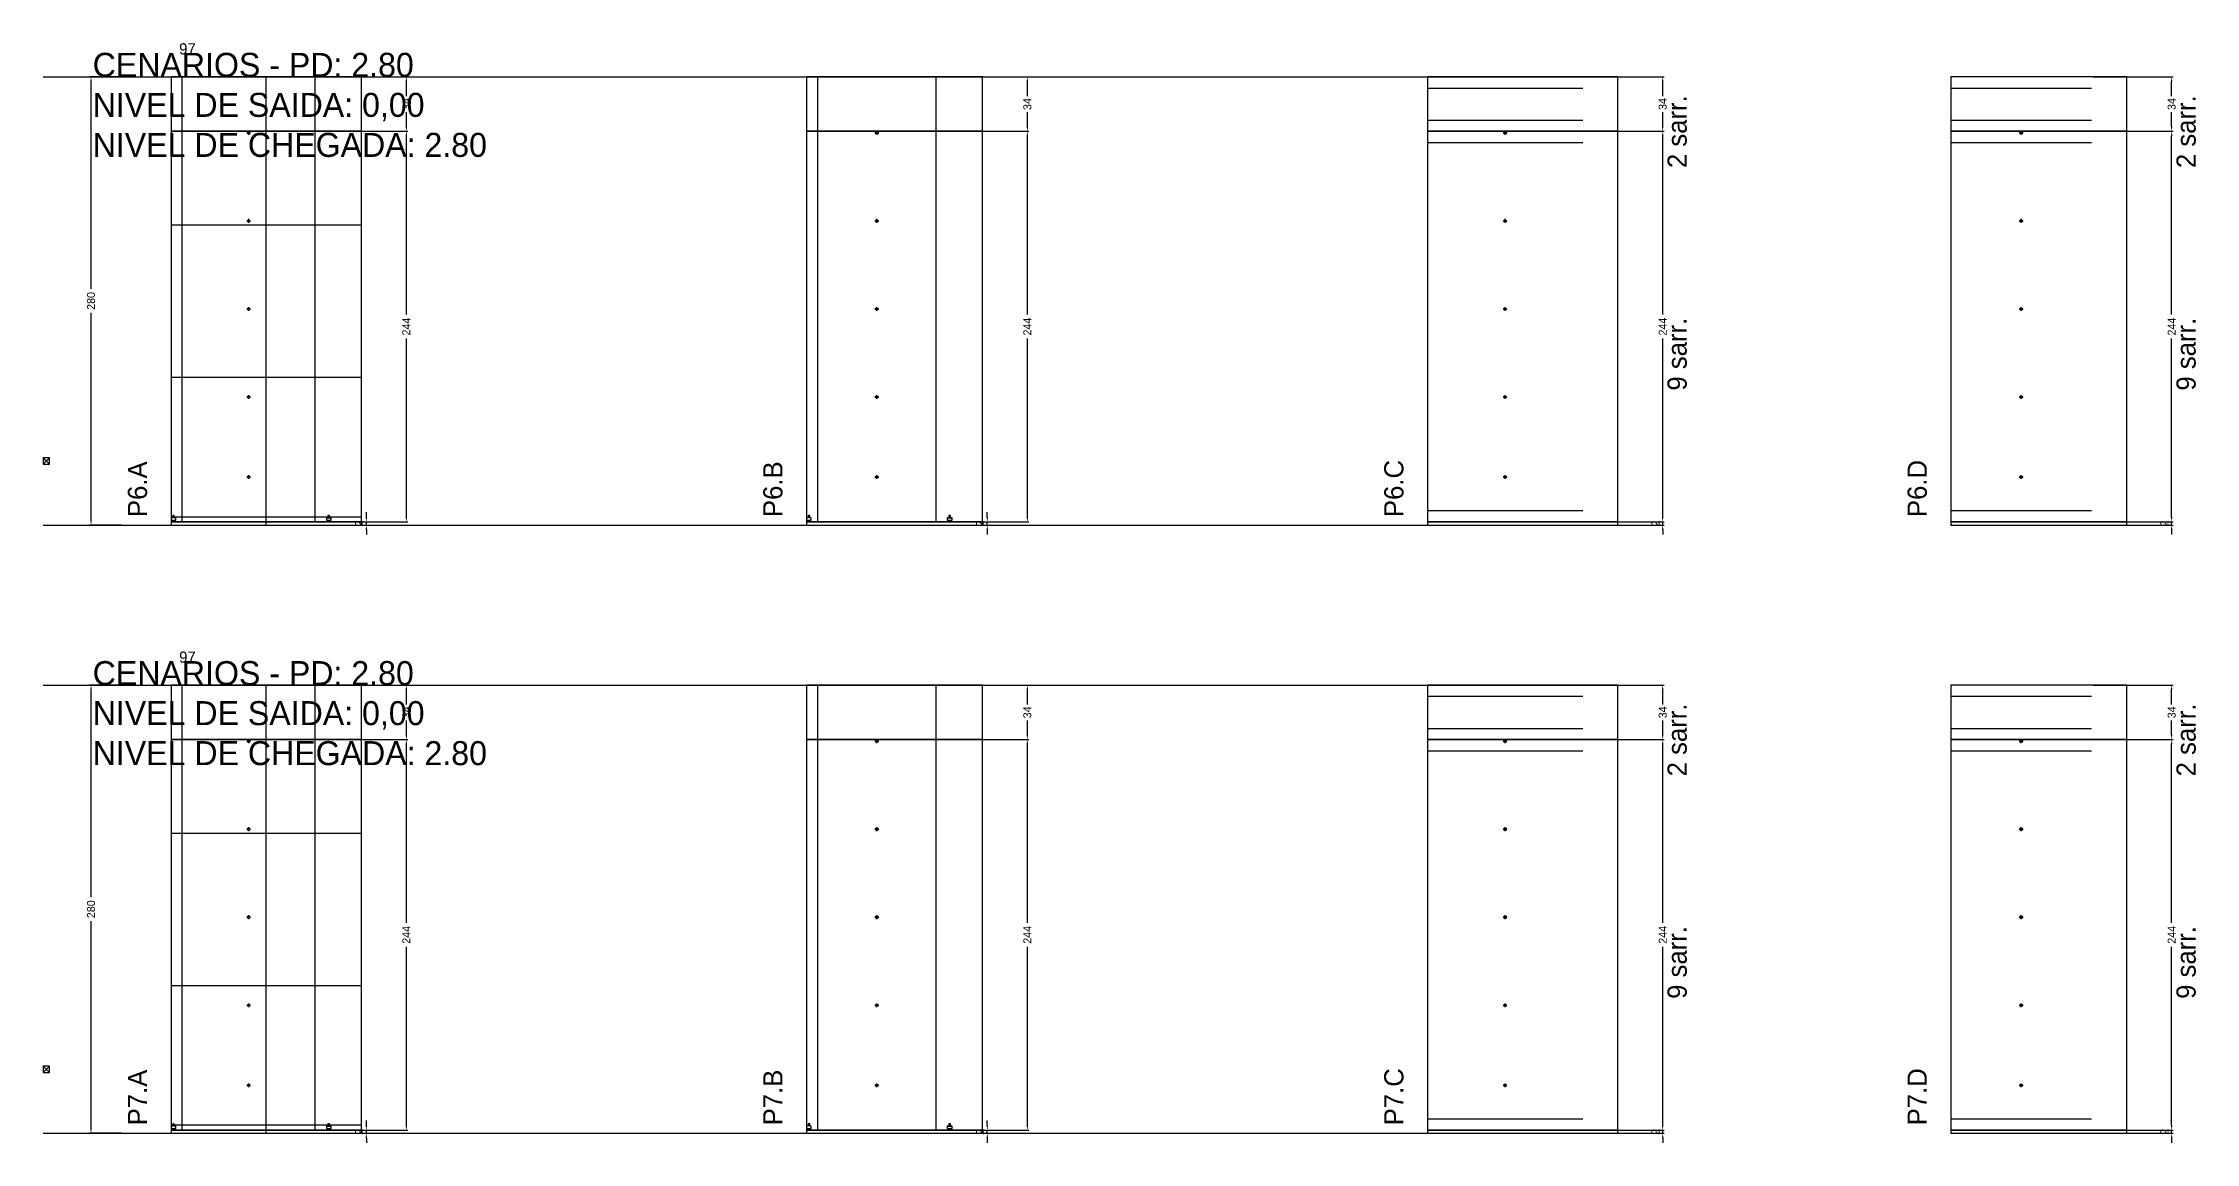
# Model space of a CAD drawing. Header units: centimetres. Extents: x -10500 to 4141, y -7986 to 295.
# Drawn here: x -7000 to -5655, y -2666 to -1979 of the extents above; entities that cross this region are included whole.
import ezdxf

# ---------------------------------------------------------------- set-up
doc = ezdxf.new("R2010")
doc.units = ezdxf.units.CM
doc.linetypes.add('DASHED', pattern=[2, -2])
for name, color, linetype in [('COTA', 241, 'Continuous'), ('COTAS FURACAO', 16, 'Continuous'), ('Madeira', 30, 'Continuous'), ('NOMENCLATURA', 7, 'Continuous'), ('Nível', 160, 'Continuous'), ('Painéis', 200, 'Continuous'), ('Perfil Metálico', 150, 'Continuous'), ('SARR_2.2x7', 40, 'Continuous'), ('SARRAFO DE PRESSAO', 200, 'Continuous'), ('texto', 7, 'Continuous')]:
    doc.layers.add(name, color=color, linetype=linetype)
doc.dimstyles.new('PAINEL-NOVA', dxfattribs={"dimtxt": 5, "dimasz": 3, "dimexe": 1, "dimexo": 1, "dimgap": 1, "dimtad": 1, "dimcen": 2.5, "dimazin": 3, "dimtfac": 1, "dimtmove": 0, "dimatfit": 3})

# ---------------------------------------------------------------- blocks, each defined once
blk = doc.blocks.new('_CLOSEDFILLED')
at = {"color": 0, "linetype": 'BYBLOCK'}
blk.add_solid([(-1, 0.16), (0, 0), (-1, -0.16)], dxfattribs=at)
blk = doc.blocks.new('*D131')
for p, q in [((-6951, -2000), (-6971, -2000)), ((-6970, -2132.5), (-6970, -2003)), ((-6970, -2277), (-6970, -2147.5)), ((-6951, -2280), (-6971, -2280))]:
    blk.add_line(p, q)
at = {"layer": 'Defpoints'}
for p in [(-6950, -2000), (-6970, -2280), (-6950, -2280)]:
    blk.add_point(p, dxfattribs=at)
at = {"layer": 'COTA', "xscale": 3, "yscale": 3}
for p, rotation in [((-6970, -2000), 90), ((-6970, -2280), 270)]:
    blk.add_blockref('_CLOSEDFILLED', p, dxfattribs=dict(at, rotation=rotation))
at = {"layer": 'COTA', "insert": (-6970, -2140), "char_height": 5, "attachment_point": 5, "rotation": 90}
blk.add_mtext('280', dxfattribs=at)
blk = doc.blocks.new('MULDURA')
at = {"layer": 'Paineis'}
for p, q in [((0, 0), (4, 4)), ((4, 0), (0, 4))]:
    blk.add_line(p, q, dxfattribs=at)
blk.add_lwpolyline([(0, 0), (4, 0), (4, 4), (0, 4)], close=True, dxfattribs=at)
blk = doc.blocks.new('*D133')
for p, q in [((-6822, -2034), (-6772, -2034)), ((-6773, -2148.5), (-6773, -2037)), ((-6773, -2275), (-6773, -2163.5)), ((-6822, -2278), (-6772, -2278))]:
    blk.add_line(p, q)
at = {"layer": 'Defpoints'}
for p in [(-6823, -2034), (-6823, -2278), (-6773, -2278)]:
    blk.add_point(p, dxfattribs=at)
at = {"layer": 'COTA', "xscale": 3, "yscale": 3}
for p, rotation in [((-6773, -2034), 90), ((-6773, -2278), 270)]:
    blk.add_blockref('_CLOSEDFILLED', p, dxfattribs=dict(at, rotation=rotation))
at = {"layer": 'COTA', "insert": (-6773, -2156), "char_height": 5, "attachment_point": 5, "rotation": 90}
blk.add_mtext('244', dxfattribs=at)
blk = doc.blocks.new('*D134')
for p, q in [((-6822, -2000), (-6772, -2000)), ((-6773, -2012), (-6773, -2003)), ((-6773, -2031), (-6773, -2022)), ((-6822, -2034), (-6772, -2034))]:
    blk.add_line(p, q)
at = {"layer": 'Defpoints'}
for p in [(-6823, -2000), (-6823, -2034), (-6773, -2034)]:
    blk.add_point(p, dxfattribs=at)
at = {"layer": 'COTA', "xscale": 3, "yscale": 3}
for p, rotation in [((-6773, -2000), 90), ((-6773, -2034), 270)]:
    blk.add_blockref('_CLOSEDFILLED', p, dxfattribs=dict(at, rotation=rotation))
at = {"layer": 'COTA', "insert": (-6773, -2017), "char_height": 5, "attachment_point": 5, "rotation": 90}
blk.add_mtext('34', dxfattribs=at)
blk = doc.blocks.new('SLIPTEE')
at = {"layer": 'Paineis'}
blk.add_lwpolyline([(0, 0), (3, 0), (3, 1.5), (2, 1.5), (2, 3), (1, 3), (1, 1.5), (0, 1.5)], close=True, dxfattribs=at)
blk = doc.blocks.new('SLIPTDD')
at = {"layer": 'Paineis'}
blk.add_line((0, 1.5), (3, 1.5), dxfattribs=at)
blk.add_lwpolyline([(0, 0), (3, 0), (3, 1.5), (2, 1.5), (2, 3), (1, 3), (1, 1.5), (0, 1.5)], close=True, dxfattribs=at)
blk = doc.blocks.new('furacao')
at = {"layer": 'COTAS FURACAO'}
for p, q in [((-1.2, 0), (1.2, 0)), ((0, -1.2), (0, 1.2))]:
    blk.add_line(p, q, dxfattribs=at)
blk.add_circle((0, 0), 0.8, dxfattribs=at)
blk = doc.blocks.new('*D136')
for p, q in [((-6434, -2034), (-6384, -2034)), ((-6385, -2148.5), (-6385, -2037)), ((-6385, -2275), (-6385, -2163.5)), ((-6434, -2278), (-6384, -2278))]:
    blk.add_line(p, q)
at = {"layer": 'Defpoints'}
for p in [(-6435, -2034), (-6435, -2278), (-6385, -2278)]:
    blk.add_point(p, dxfattribs=at)
at = {"layer": 'COTA', "xscale": 3, "yscale": 3}
for p, rotation in [((-6385, -2034), 90), ((-6385, -2278), 270)]:
    blk.add_blockref('_CLOSEDFILLED', p, dxfattribs=dict(at, rotation=rotation))
at = {"layer": 'COTA', "insert": (-6385, -2156), "char_height": 5, "attachment_point": 5, "rotation": 90}
blk.add_mtext('244', dxfattribs=at)
blk = doc.blocks.new('*D137')
for p, q in [((-6434, -2000), (-6384, -2000)), ((-6385, -2012), (-6385, -2003)), ((-6385, -2031), (-6385, -2022)), ((-6434, -2034), (-6384, -2034))]:
    blk.add_line(p, q)
at = {"layer": 'Defpoints'}
for p in [(-6435, -2000), (-6435, -2034), (-6385, -2034)]:
    blk.add_point(p, dxfattribs=at)
at = {"layer": 'COTA', "xscale": 3, "yscale": 3}
for p, rotation in [((-6385, -2000), 90), ((-6385, -2034), 270)]:
    blk.add_blockref('_CLOSEDFILLED', p, dxfattribs=dict(at, rotation=rotation))
at = {"layer": 'COTA', "insert": (-6385, -2017), "char_height": 5, "attachment_point": 5, "rotation": 90}
blk.add_mtext('34', dxfattribs=at)
blk = doc.blocks.new('*D139')
for p, q in [((-6037, -2034), (-5987, -2034)), ((-5988, -2148.5), (-5988, -2037)), ((-5988, -2275), (-5988, -2163.5)), ((-6037, -2278), (-5987, -2278))]:
    blk.add_line(p, q)
at = {"layer": 'Defpoints'}
for p in [(-6038, -2034), (-6038, -2278), (-5988, -2278)]:
    blk.add_point(p, dxfattribs=at)
at = {"layer": 'COTA', "xscale": 3, "yscale": 3}
for p, rotation in [((-5988, -2034), 90), ((-5988, -2278), 270)]:
    blk.add_blockref('_CLOSEDFILLED', p, dxfattribs=dict(at, rotation=rotation))
at = {"layer": 'COTA', "insert": (-5988, -2156), "char_height": 5, "attachment_point": 5, "rotation": 90}
blk.add_mtext('244', dxfattribs=at)
blk = doc.blocks.new('*D140')
for p, q in [((-6037, -2000), (-5987, -2000)), ((-5988, -2012), (-5988, -2003)), ((-5988, -2031), (-5988, -2022)), ((-6037, -2034), (-5987, -2034))]:
    blk.add_line(p, q)
at = {"layer": 'Defpoints'}
for p in [(-6038, -2000), (-6038, -2034), (-5988, -2034)]:
    blk.add_point(p, dxfattribs=at)
at = {"layer": 'COTA', "xscale": 3, "yscale": 3}
for p, rotation in [((-5988, -2000), 90), ((-5988, -2034), 270)]:
    blk.add_blockref('_CLOSEDFILLED', p, dxfattribs=dict(at, rotation=rotation))
at = {"layer": 'COTA', "insert": (-5988, -2017), "char_height": 5, "attachment_point": 5, "rotation": 90}
blk.add_mtext('34', dxfattribs=at)
blk = doc.blocks.new('*D142')
for p, q in [((-5719, -2034), (-5669, -2034)), ((-5670, -2148.5), (-5670, -2037)), ((-5670, -2275), (-5670, -2163.5)), ((-5719, -2278), (-5669, -2278))]:
    blk.add_line(p, q)
at = {"layer": 'Defpoints'}
for p in [(-5720, -2034), (-5720, -2278), (-5670, -2278)]:
    blk.add_point(p, dxfattribs=at)
at = {"layer": 'COTA', "xscale": 3, "yscale": 3}
for p, rotation in [((-5670, -2034), 90), ((-5670, -2278), 270)]:
    blk.add_blockref('_CLOSEDFILLED', p, dxfattribs=dict(at, rotation=rotation))
at = {"layer": 'COTA', "insert": (-5670, -2156), "char_height": 5, "attachment_point": 5, "rotation": 90}
blk.add_mtext('244', dxfattribs=at)
blk = doc.blocks.new('*D143')
for p, q in [((-5719, -2000), (-5669, -2000)), ((-5670, -2012), (-5670, -2003)), ((-5670, -2031), (-5670, -2022)), ((-5719, -2034), (-5669, -2034))]:
    blk.add_line(p, q)
at = {"layer": 'Defpoints'}
for p in [(-5720, -2000), (-5720, -2034), (-5670, -2034)]:
    blk.add_point(p, dxfattribs=at)
at = {"layer": 'COTA', "xscale": 3, "yscale": 3}
for p, rotation in [((-5670, -2000), 90), ((-5670, -2034), 270)]:
    blk.add_blockref('_CLOSEDFILLED', p, dxfattribs=dict(at, rotation=rotation))
at = {"layer": 'COTA', "insert": (-5670, -2017), "char_height": 5, "attachment_point": 5, "rotation": 90}
blk.add_mtext('34', dxfattribs=at)
blk = doc.blocks.new('*D157')
for p, q in [((-6951, -2380), (-6971, -2380)), ((-6970, -2512.5), (-6970, -2383)), ((-6970, -2657), (-6970, -2527.5)), ((-6951, -2660), (-6971, -2660))]:
    blk.add_line(p, q)
at = {"layer": 'Defpoints'}
for p in [(-6950, -2380), (-6970, -2660), (-6950, -2660)]:
    blk.add_point(p, dxfattribs=at)
at = {"layer": 'COTA', "xscale": 3, "yscale": 3}
for p, rotation in [((-6970, -2380), 90), ((-6970, -2660), 270)]:
    blk.add_blockref('_CLOSEDFILLED', p, dxfattribs=dict(at, rotation=rotation))
at = {"layer": 'COTA', "insert": (-6970, -2520), "char_height": 5, "attachment_point": 5, "rotation": 90}
blk.add_mtext('280', dxfattribs=at)
blk = doc.blocks.new('*D159')
for p, q in [((-6822, -2414), (-6772, -2414)), ((-6773, -2528.5), (-6773, -2417)), ((-6773, -2655), (-6773, -2543.5)), ((-6822, -2658), (-6772, -2658))]:
    blk.add_line(p, q)
at = {"layer": 'Defpoints'}
for p in [(-6823, -2414), (-6823, -2658), (-6773, -2658)]:
    blk.add_point(p, dxfattribs=at)
at = {"layer": 'COTA', "xscale": 3, "yscale": 3}
for p, rotation in [((-6773, -2414), 90), ((-6773, -2658), 270)]:
    blk.add_blockref('_CLOSEDFILLED', p, dxfattribs=dict(at, rotation=rotation))
at = {"layer": 'COTA', "insert": (-6773, -2536), "char_height": 5, "attachment_point": 5, "rotation": 90}
blk.add_mtext('244', dxfattribs=at)
blk = doc.blocks.new('*D160')
for p, q in [((-6822, -2380), (-6772, -2380)), ((-6773, -2392), (-6773, -2383)), ((-6773, -2411), (-6773, -2402)), ((-6822, -2414), (-6772, -2414))]:
    blk.add_line(p, q)
at = {"layer": 'Defpoints'}
for p in [(-6823, -2380), (-6823, -2414), (-6773, -2414)]:
    blk.add_point(p, dxfattribs=at)
at = {"layer": 'COTA', "xscale": 3, "yscale": 3}
for p, rotation in [((-6773, -2380), 90), ((-6773, -2414), 270)]:
    blk.add_blockref('_CLOSEDFILLED', p, dxfattribs=dict(at, rotation=rotation))
at = {"layer": 'COTA', "insert": (-6773, -2397), "char_height": 5, "attachment_point": 5, "rotation": 90}
blk.add_mtext('34', dxfattribs=at)
blk = doc.blocks.new('*D162')
for p, q in [((-6434, -2414), (-6384, -2414)), ((-6385, -2528.5), (-6385, -2417)), ((-6385, -2655), (-6385, -2543.5)), ((-6434, -2658), (-6384, -2658))]:
    blk.add_line(p, q)
at = {"layer": 'Defpoints'}
for p in [(-6435, -2414), (-6435, -2658), (-6385, -2658)]:
    blk.add_point(p, dxfattribs=at)
at = {"layer": 'COTA', "xscale": 3, "yscale": 3}
for p, rotation in [((-6385, -2414), 90), ((-6385, -2658), 270)]:
    blk.add_blockref('_CLOSEDFILLED', p, dxfattribs=dict(at, rotation=rotation))
at = {"layer": 'COTA', "insert": (-6385, -2536), "char_height": 5, "attachment_point": 5, "rotation": 90}
blk.add_mtext('244', dxfattribs=at)
blk = doc.blocks.new('*D163')
for p, q in [((-6434, -2380), (-6384, -2380)), ((-6385, -2392), (-6385, -2383)), ((-6385, -2411), (-6385, -2402)), ((-6434, -2414), (-6384, -2414))]:
    blk.add_line(p, q)
at = {"layer": 'Defpoints'}
for p in [(-6435, -2380), (-6435, -2414), (-6385, -2414)]:
    blk.add_point(p, dxfattribs=at)
at = {"layer": 'COTA', "xscale": 3, "yscale": 3}
for p, rotation in [((-6385, -2380), 90), ((-6385, -2414), 270)]:
    blk.add_blockref('_CLOSEDFILLED', p, dxfattribs=dict(at, rotation=rotation))
at = {"layer": 'COTA', "insert": (-6385, -2397), "char_height": 5, "attachment_point": 5, "rotation": 90}
blk.add_mtext('34', dxfattribs=at)
blk = doc.blocks.new('*D165')
for p, q in [((-6037, -2414), (-5987, -2414)), ((-5988, -2528.5), (-5988, -2417)), ((-5988, -2655), (-5988, -2543.5)), ((-6037, -2658), (-5987, -2658))]:
    blk.add_line(p, q)
at = {"layer": 'Defpoints'}
for p in [(-6038, -2414), (-6038, -2658), (-5988, -2658)]:
    blk.add_point(p, dxfattribs=at)
at = {"layer": 'COTA', "xscale": 3, "yscale": 3}
for p, rotation in [((-5988, -2414), 90), ((-5988, -2658), 270)]:
    blk.add_blockref('_CLOSEDFILLED', p, dxfattribs=dict(at, rotation=rotation))
at = {"layer": 'COTA', "insert": (-5988, -2536), "char_height": 5, "attachment_point": 5, "rotation": 90}
blk.add_mtext('244', dxfattribs=at)
blk = doc.blocks.new('*D166')
for p, q in [((-6037, -2380), (-5987, -2380)), ((-5988, -2392), (-5988, -2383)), ((-5988, -2411), (-5988, -2402)), ((-6037, -2414), (-5987, -2414))]:
    blk.add_line(p, q)
at = {"layer": 'Defpoints'}
for p in [(-6038, -2380), (-6038, -2414), (-5988, -2414)]:
    blk.add_point(p, dxfattribs=at)
at = {"layer": 'COTA', "xscale": 3, "yscale": 3}
for p, rotation in [((-5988, -2380), 90), ((-5988, -2414), 270)]:
    blk.add_blockref('_CLOSEDFILLED', p, dxfattribs=dict(at, rotation=rotation))
at = {"layer": 'COTA', "insert": (-5988, -2397), "char_height": 5, "attachment_point": 5, "rotation": 90}
blk.add_mtext('34', dxfattribs=at)
blk = doc.blocks.new('*D168')
for p, q in [((-5719, -2414), (-5669, -2414)), ((-5670, -2528.5), (-5670, -2417)), ((-5670, -2655), (-5670, -2543.5)), ((-5719, -2658), (-5669, -2658))]:
    blk.add_line(p, q)
at = {"layer": 'Defpoints'}
for p in [(-5720, -2414), (-5720, -2658), (-5670, -2658)]:
    blk.add_point(p, dxfattribs=at)
at = {"layer": 'COTA', "xscale": 3, "yscale": 3}
for p, rotation in [((-5670, -2414), 90), ((-5670, -2658), 270)]:
    blk.add_blockref('_CLOSEDFILLED', p, dxfattribs=dict(at, rotation=rotation))
at = {"layer": 'COTA', "insert": (-5670, -2536), "char_height": 5, "attachment_point": 5, "rotation": 90}
blk.add_mtext('244', dxfattribs=at)
blk = doc.blocks.new('*D169')
for p, q in [((-5719, -2380), (-5669, -2380)), ((-5670, -2392), (-5670, -2383)), ((-5670, -2411), (-5670, -2402)), ((-5719, -2414), (-5669, -2414))]:
    blk.add_line(p, q)
at = {"layer": 'Defpoints'}
for p in [(-5720, -2380), (-5720, -2414), (-5670, -2414)]:
    blk.add_point(p, dxfattribs=at)
at = {"layer": 'COTA', "xscale": 3, "yscale": 3}
for p, rotation in [((-5670, -2380), 90), ((-5670, -2414), 270)]:
    blk.add_blockref('_CLOSEDFILLED', p, dxfattribs=dict(at, rotation=rotation))
at = {"layer": 'COTA', "insert": (-5670, -2397), "char_height": 5, "attachment_point": 5, "rotation": 90}
blk.add_mtext('34', dxfattribs=at)

msp = doc.modelspace()

# ---------------------------------------------------------------- linework, layer by layer
at = {"layer": 'Madeira'}
for points in [[(-6920, -2092.4), (-6801, -2092.4)], [(-6920, -2187.6), (-6801, -2187.6)], [(-6920, -2472.4), (-6801, -2472.4)], [(-6920, -2567.6), (-6801, -2567.6)]]:
    msp.add_lwpolyline(points, dxfattribs=at)
at = {"layer": 'Nível', "linetype": 'DASHED'}
for points in [[(-7000, -2000), (-6000, -2000)], [(-7000, -2280), (-6000, -2280)], [(-7000, -2380), (-6000, -2380)], [(-7000, -2660), (-6000, -2660)]]:
    msp.add_lwpolyline(points, dxfattribs=at)
at = {"layer": 'Painéis'}
for points in [[(-6920, -2034), (-6801, -2034), (-6801, -2000), (-6920, -2000)], [(-6920, -2280), (-6801, -2280), (-6801, -2000), (-6920, -2000)], [(-6523, -2034), (-6413, -2034), (-6413, -2000), (-6523, -2000)], [(-6135, -2034), (-6016, -2034), (-6016, -2000), (-6135, -2000)], [(-5808, -2034), (-5698, -2034), (-5698, -2000), (-5808, -2000)], [(-6920, -2278), (-6801, -2278), (-6801, -2034), (-6920, -2034)], [(-6523, -2278), (-6413, -2278), (-6413, -2034), (-6523, -2034)], [(-6135, -2278), (-6016, -2278), (-6016, -2034), (-6135, -2034)], [(-5808, -2278), (-5698, -2278), (-5698, -2034), (-5808, -2034)], [(-6920, -2280), (-6801, -2280), (-6801, -2278), (-6920, -2278)], [(-6523, -2280), (-6413, -2280), (-6413, -2278), (-6523, -2278)], [(-6135, -2280), (-6016, -2280), (-6016, -2278), (-6135, -2278)], [(-5808, -2280), (-5698, -2280), (-5698, -2278), (-5808, -2278)], [(-6920, -2414), (-6801, -2414), (-6801, -2380), (-6920, -2380)], [(-6920, -2660), (-6801, -2660), (-6801, -2380), (-6920, -2380)], [(-6523, -2414), (-6413, -2414), (-6413, -2380), (-6523, -2380)], [(-6135, -2414), (-6016, -2414), (-6016, -2380), (-6135, -2380)], [(-5808, -2414), (-5698, -2414), (-5698, -2380), (-5808, -2380)], [(-6920, -2658), (-6801, -2658), (-6801, -2414), (-6920, -2414)], [(-6523, -2658), (-6413, -2658), (-6413, -2414), (-6523, -2414)], [(-6135, -2658), (-6016, -2658), (-6016, -2414), (-6135, -2414)], [(-5808, -2658), (-5698, -2658), (-5698, -2414), (-5808, -2414)], [(-6920, -2660), (-6801, -2660), (-6801, -2658), (-6920, -2658)], [(-6523, -2660), (-6413, -2660), (-6413, -2658), (-6523, -2658)], [(-6135, -2660), (-6016, -2660), (-6016, -2658), (-6135, -2658)], [(-5808, -2660), (-5698, -2660), (-5698, -2658), (-5808, -2658)]]:
    msp.add_lwpolyline(points, close=True, dxfattribs=at)
at = {"layer": 'Perfil Metálico'}
for p, q in [((-6860.5, -2280), (-6860.5, -2000)), ((-6860.5, -2660), (-6860.5, -2380))]:
    msp.add_line(p, q, dxfattribs=at)
at = {"layer": 'SARR_2.2x7'}
for points in [[(-6913, -2034), (-6913, -2000)], [(-6830, -2034), (-6830, -2000)], [(-6516, -2034), (-6516, -2000)], [(-6442, -2034), (-6442, -2000)], [(-6135, -2007), (-6038, -2007)], [(-5808, -2007), (-5720, -2007)], [(-6135, -2027), (-6038, -2027)], [(-5808, -2027), (-5720, -2027)], [(-6135, -2041), (-6038, -2041)], [(-5808, -2041), (-5720, -2041)], [(-6135, -2271), (-6038, -2271)], [(-5808, -2271), (-5720, -2271)], [(-6913, -2414), (-6913, -2380)], [(-6830, -2414), (-6830, -2380)], [(-6516, -2414), (-6516, -2380)], [(-6442, -2414), (-6442, -2380)], [(-6135, -2387), (-6038, -2387)], [(-5808, -2387), (-5720, -2387)], [(-6135, -2407), (-6038, -2407)], [(-5808, -2407), (-5720, -2407)], [(-6135, -2421), (-6038, -2421)], [(-5808, -2421), (-5720, -2421)], [(-6135, -2651), (-6038, -2651)], [(-5808, -2651), (-5720, -2651)]]:
    msp.add_lwpolyline(points, dxfattribs=at)
at = {"layer": 'SARR_2.2x7', "linetype": 'DASHED'}
for points in [[(-6913, -2278), (-6913, -2034)], [(-6830, -2278), (-6830, -2034)], [(-6516, -2278), (-6516, -2034)], [(-6442, -2278), (-6442, -2034)], [(-6913, -2658), (-6913, -2414)], [(-6830, -2658), (-6830, -2414)], [(-6516, -2658), (-6516, -2414)], [(-6442, -2658), (-6442, -2414)]]:
    msp.add_lwpolyline(points, dxfattribs=at)
at = {"layer": 'SARRAFO DE PRESSAO'}
for points in [[(-6920, -2280), (-6801, -2280), (-6801, -2275), (-6920, -2275)], [(-6920, -2660), (-6801, -2660), (-6801, -2655), (-6920, -2655)]]:
    msp.add_lwpolyline(points, close=True, dxfattribs=at)

# ---------------------------------------------------------------- block references
at = {"layer": 'COTA'}
for name, p in [('furacao', (-6871.5, -2035)), ('furacao', (-6479, -2035)), ('furacao', (-6086.5, -2035)), ('furacao', (-5764, -2035)), ('furacao', (-6871.5, -2090)), ('furacao', (-6479, -2090)), ('furacao', (-6086.5, -2090)), ('furacao', (-5764, -2090)), ('furacao', (-6871.5, -2145)), ('furacao', (-6479, -2145)), ('furacao', (-6086.5, -2145)), ('furacao', (-5764, -2145)), ('furacao', (-6871.5, -2200)), ('furacao', (-6479, -2200)), ('furacao', (-6086.5, -2200)), ('furacao', (-5764, -2200)), ('MULDURA', (-7000, -2242)), ('furacao', (-6871.5, -2250)), ('furacao', (-6479, -2250)), ('furacao', (-6086.5, -2250)), ('furacao', (-5764, -2250)), ('SLIPTEE', (-6920, -2277)), ('SLIPTDD', (-6823, -2277)), ('SLIPTEE', (-6523, -2277)), ('SLIPTDD', (-6435, -2277)), ('furacao', (-6871.5, -2415)), ('furacao', (-6479, -2415)), ('furacao', (-6086.5, -2415)), ('furacao', (-5764, -2415)), ('furacao', (-6871.5, -2470)), ('furacao', (-6479, -2470)), ('furacao', (-6086.5, -2470)), ('furacao', (-5764, -2470)), ('furacao', (-6871.5, -2525)), ('furacao', (-6479, -2525)), ('furacao', (-6086.5, -2525)), ('furacao', (-5764, -2525)), ('furacao', (-6871.5, -2580)), ('furacao', (-6479, -2580)), ('furacao', (-6086.5, -2580)), ('furacao', (-5764, -2580)), ('MULDURA', (-7000, -2622)), ('furacao', (-6871.5, -2630)), ('furacao', (-6479, -2630)), ('furacao', (-6086.5, -2630)), ('furacao', (-5764, -2630)), ('SLIPTEE', (-6920, -2657)), ('SLIPTDD', (-6823, -2657)), ('SLIPTEE', (-6523, -2657)), ('SLIPTDD', (-6435, -2657))]:
    msp.add_blockref(name, p, dxfattribs=at)

# ---------------------------------------------------------------- texts
at = {"layer": 'NOMENCLATURA'}
for s, p in [('CENARIOS - PD: 2.80', (-6969, -2000)), ('NIVEL DE SAIDA: 0,00', (-6969, -2025)), ('NIVEL DE CHEGADA: 2.80', (-6969, -2050)), ('CENARIOS - PD: 2.80', (-6969, -2380)), ('NIVEL DE SAIDA: 0,00', (-6969, -2405)), ('NIVEL DE CHEGADA: 2.80', (-6969, -2430))]:
    msp.add_text(s, height=15, dxfattribs=at).set_placement(p)
for s, p in [('2 sarr.', (-5973, -2057)), ('2 sarr.', (-5655, -2057)), ('9 sarr.', (-5973, -2196)), ('9 sarr.', (-5655, -2196)), ('P6.A', (-6935, -2275)), ('P6.B', (-6538, -2275)), ('P6.C', (-6150, -2275)), ('P6.D', (-5823, -2275)), ('2 sarr.', (-5973, -2437)), ('2 sarr.', (-5655, -2437)), ('9 sarr.', (-5973, -2576)), ('9 sarr.', (-5655, -2576)), ('P7.A', (-6935, -2655)), ('P7.B', (-6538, -2655)), ('P7.C', (-6150, -2655)), ('P7.D', (-5823, -2655))]:
    msp.add_text(s, height=12, rotation=90, dxfattribs=at).set_placement(p)
at = {"layer": 'texto'}
for p in [(-6915, -1986), (-6915, -2366)]:
    msp.add_text('97', height=7, dxfattribs=at).set_placement(p)

# ---------------------------------------------------------------- dimensions: what is measured, and where the dimension line sits
at = {"layer": 'COTA'}
for base, p1, p2, picture, middle in [((-6970, -2280), (-6950, -2280), (-6950, -2000), '*D131', (-6970, -2140)), ((-6773, -2034), (-6823, -2034), (-6823, -2000), '*D134', (-6773, -2017)), ((-6385, -2034), (-6435, -2034), (-6435, -2000), '*D137', (-6385, -2017)), ((-5988, -2034), (-6038, -2034), (-6038, -2000), '*D140', (-5988, -2017)), ((-5670, -2034), (-5720, -2034), (-5720, -2000), '*D143', (-5670, -2017)), ((-6773, -2278), (-6823, -2278), (-6823, -2034), '*D133', (-6773, -2156)), ((-6385, -2278), (-6435, -2278), (-6435, -2034), '*D136', (-6385, -2156)), ((-5988, -2278), (-6038, -2278), (-6038, -2034), '*D139', (-5988, -2156)), ((-5670, -2278), (-5720, -2278), (-5720, -2034), '*D142', (-5670, -2156)), ((-6970, -2660), (-6950, -2660), (-6950, -2380), '*D157', (-6970, -2520)), ((-6773, -2414), (-6823, -2414), (-6823, -2380), '*D160', (-6773, -2397)), ((-6385, -2414), (-6435, -2414), (-6435, -2380), '*D163', (-6385, -2397)), ((-5988, -2414), (-6038, -2414), (-6038, -2380), '*D166', (-5988, -2397)), ((-5670, -2414), (-5720, -2414), (-5720, -2380), '*D169', (-5670, -2397)), ((-6773, -2658), (-6823, -2658), (-6823, -2414), '*D159', (-6773, -2536)), ((-6385, -2658), (-6435, -2658), (-6435, -2414), '*D162', (-6385, -2536)), ((-5988, -2658), (-6038, -2658), (-6038, -2414), '*D165', (-5988, -2536)), ((-5670, -2658), (-5720, -2658), (-5720, -2414), '*D168', (-5670, -2536))]:
    dim = msp.add_linear_dim(base=base, p1=p1, p2=p2, angle=90, dimstyle='PAINEL-NOVA', dxfattribs=at)
    dim.commit()
    dim.dimension.update_dxf_attribs({"geometry": picture, "text_midpoint": middle})
for base, p1, p2 in [((-6798, -2280), (-6823, -2280), (-6823, -2278)), ((-6410, -2280), (-6435, -2280), (-6435, -2278)), ((-5988, -2280), (-6038, -2280), (-6038, -2278)), ((-5670, -2280), (-5720, -2280), (-5720, -2278)), ((-6798, -2660), (-6823, -2660), (-6823, -2658)), ((-6410, -2660), (-6435, -2660), (-6435, -2658)), ((-5988, -2660), (-6038, -2660), (-6038, -2658)), ((-5670, -2660), (-5720, -2660), (-5720, -2658))]:
    msp.add_linear_dim(base=base, p1=p1, p2=p2, angle=90, dimstyle='PAINEL-NOVA', dxfattribs=at).render()

doc.saveas('drawing.dxf')
